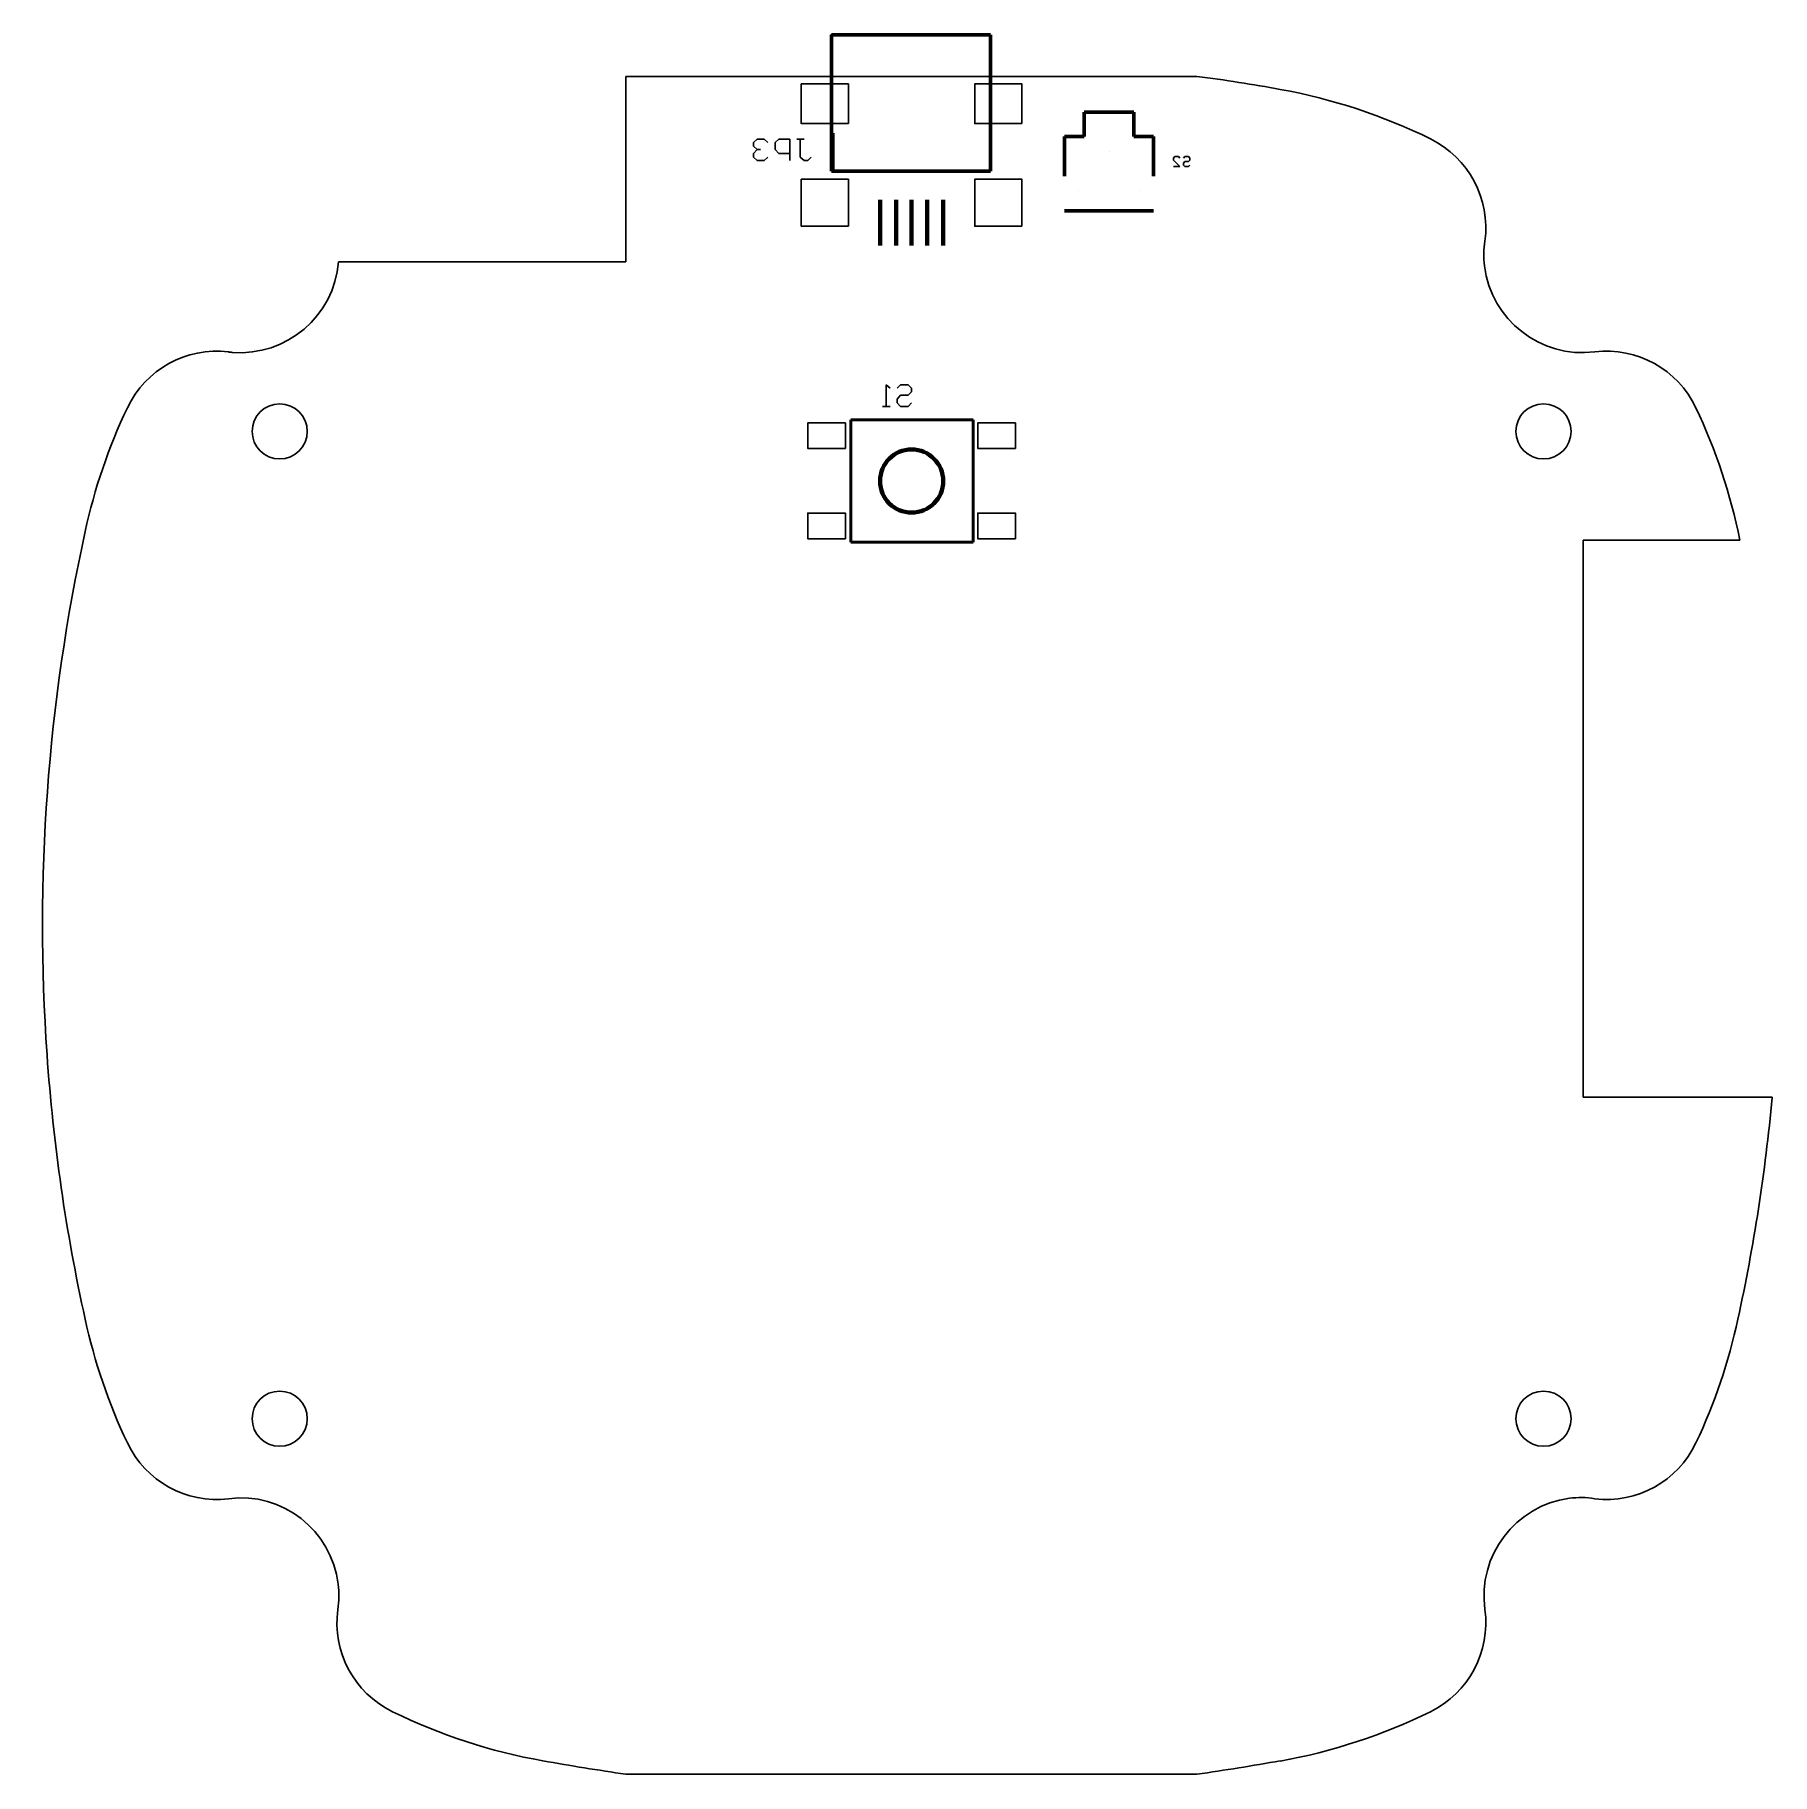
# Model space of a CAD drawing. Header units: centimetres. Extents: x 26.5 to 114.6, y -45.6 to 42.5.
import ezdxf

# ---------------------------------------------------------------- set-up
doc = ezdxf.new("R2010")
doc.units = ezdxf.units.CM
doc.header["$MEASUREMENT"] = 0
doc.layers.add('layer 1', color=7, linetype='Continuous')

msp = doc.modelspace()

# ---------------------------------------------------------------- linework, layer by layer
at = {"layer": 'layer 1', "color": 3, "lineweight": 60}
for points in [[(66.905, 42.484), (66.905, 42.484), (66.981, 42.535), (66.981, 42.535)], [(66.905, 35.626), (66.905, 35.626), (66.905, 42.535), (66.905, 42.535)], [(66.905, 42.535), (66.905, 42.535), (74.959, 42.535), (74.959, 42.535)], [(66.905, 40.173), (66.905, 40.173), (66.905, 42.484), (66.905, 42.484)], [(66.981, 42.535), (66.981, 42.535), (74.959, 42.535), (74.959, 42.535)], [(68.506, 42.535), (68.506, 42.535), (74.959, 42.535), (74.959, 42.535)], [(74.959, 40.122), (74.959, 40.122), (74.959, 42.535), (74.959, 42.535)], [(74.959, 35.626), (74.959, 35.626), (74.959, 42.535), (74.959, 42.535)], [(79.71, 38.37), (79.71, 38.37), (79.71, 38.623), (79.71, 38.623)], [(79.71, 38.623), (79.71, 38.623), (82.225, 38.623), (82.225, 38.623)], [(79.71, 37.379), (79.71, 37.379), (79.71, 38.37), (79.71, 38.37)], [(82.225, 38.37), (82.225, 38.37), (82.225, 38.623), (82.225, 38.623)], [(82.225, 37.379), (82.225, 37.379), (82.225, 38.37), (82.225, 38.37)], [(66.981, 35.626), (66.981, 35.626), (66.981, 37.557), (66.981, 37.557)], [(74.959, 35.626), (74.959, 35.626), (74.959, 37.557), (74.959, 37.557)], [(78.719, 35.372), (78.719, 35.372), (78.719, 37.379), (78.719, 37.379)], [(78.719, 37.379), (78.719, 37.379), (79.71, 37.379), (79.71, 37.379)], [(82.225, 37.379), (82.225, 37.379), (83.216, 37.379), (83.216, 37.379)], [(83.216, 35.372), (83.216, 35.372), (83.216, 37.379), (83.216, 37.379)], [(66.905, 35.626), (66.905, 35.626), (74.959, 35.626), (74.959, 35.626)], [(66.981, 35.626), (66.981, 35.626), (74.959, 35.626), (74.959, 35.626)], [(78.719, 33.62), (78.719, 33.62), (80.98, 33.62), (80.98, 33.62)], [(80.98, 33.62), (80.98, 33.62), (83.216, 33.62), (83.216, 33.62)]]:
    msp.add_open_spline(points, degree=3, dxfattribs=at)
at = {"layer": 'layer 1', "color": 3, "lineweight": 30}
for points in [[(56.489, 31.029), (56.489, 31.029), (56.489, 40.427), (56.489, 40.427)], [(56.489, 40.427), (56.489, 40.427), (85.426, 40.427), (85.426, 40.427)], [(85.426, 40.427), (86.847, 40.247), (88.25, 40.023), (89.648, 39.771)], [(89.648, 39.771), (92.285, 39.285), (94.851, 38.443), (97.264, 37.259)], [(63.145, 37.252), (63.145, 37.252), (62.967, 37.074), (62.967, 37.074)], [(62.967, 37.074), (62.967, 37.074), (62.967, 36.896), (62.967, 36.896)], [(63.501, 37.252), (63.501, 37.252), (63.145, 37.252), (63.145, 37.252)], [(63.679, 37.074), (63.679, 37.074), (63.501, 37.252), (63.501, 37.252)], [(64.238, 37.252), (64.238, 37.252), (64.06, 37.074), (64.06, 37.074)], [(64.06, 37.074), (64.06, 37.074), (64.06, 36.719), (64.06, 36.719)], [(64.797, 37.252), (64.797, 37.252), (64.238, 37.252), (64.238, 37.252)], [(64.797, 36.16), (64.797, 36.16), (64.797, 37.252), (64.797, 37.252)], [(65.152, 37.252), (65.152, 37.252), (65.533, 37.252), (65.533, 37.252)], [(65.533, 37.252), (65.533, 37.252), (65.33, 37.252), (65.33, 37.252)], [(65.33, 37.252), (65.33, 37.252), (65.33, 36.338), (65.33, 36.338)], [(97.264, 37.259), (99.193, 36.3), (100.303, 34.221), (100.015, 32.087)], [(62.967, 36.896), (62.967, 36.896), (62.967, 36.896), (62.967, 36.896)], [(62.967, 36.896), (62.967, 36.896), (62.967, 36.896), (62.967, 36.896)], [(62.967, 36.896), (62.967, 36.896), (62.967, 36.896), (62.967, 36.896)], [(62.967, 36.896), (62.967, 36.896), (63.145, 36.719), (63.145, 36.719)], [(63.145, 36.719), (63.145, 36.719), (62.967, 36.515), (62.967, 36.515)], [(62.967, 36.515), (62.967, 36.515), (62.967, 36.338), (62.967, 36.338)], [(62.967, 36.338), (62.967, 36.338), (63.145, 36.16), (63.145, 36.16)], [(63.145, 36.719), (63.145, 36.719), (63.323, 36.719), (63.323, 36.719)], [(63.323, 36.719), (63.323, 36.719), (63.145, 36.719), (63.145, 36.719)], [(63.145, 36.16), (63.145, 36.16), (63.501, 36.16), (63.501, 36.16)], [(63.501, 36.16), (63.501, 36.16), (63.679, 36.338), (63.679, 36.338)], [(64.06, 36.719), (64.06, 36.719), (64.238, 36.515), (64.238, 36.515)], [(64.238, 36.515), (64.238, 36.515), (64.797, 36.515), (64.797, 36.515)], [(65.33, 36.338), (65.33, 36.338), (65.533, 36.16), (65.533, 36.16)], [(65.533, 36.16), (65.533, 36.16), (65.711, 36.16), (65.711, 36.16)], [(65.711, 36.16), (65.711, 36.16), (65.889, 36.338), (65.889, 36.338)], [(41.94, 31.029), (42.355, 31.029), (56.489, 31.029), (56.489, 31.029)], [(31.239, 23.646), (32.158, 25.594), (34.223, 26.731), (36.361, 26.472)], [(105.58, 26.472), (107.718, 26.731), (109.782, 25.594), (110.702, 23.646)], [(69.675, 23.714), (69.675, 23.714), (69.675, 24.807), (69.675, 24.807)], [(69.675, 24.807), (69.675, 24.807), (69.675, 24.807), (69.675, 24.807)], [(69.675, 24.807), (69.675, 24.807), (69.878, 24.629), (69.878, 24.629)], [(70.233, 24.629), (70.233, 24.629), (70.411, 24.807), (70.411, 24.807)], [(70.411, 24.807), (70.411, 24.807), (70.792, 24.807), (70.792, 24.807)], [(70.792, 24.807), (70.792, 24.807), (70.97, 24.629), (70.97, 24.629)], [(70.411, 24.273), (70.411, 24.273), (70.233, 24.07), (70.233, 24.07)], [(70.233, 24.07), (70.233, 24.07), (70.233, 23.892), (70.233, 23.892)], [(70.233, 23.892), (70.233, 23.892), (70.411, 23.714), (70.411, 23.714)], [(70.792, 24.273), (70.792, 24.273), (70.411, 24.273), (70.411, 24.273)], [(70.97, 24.451), (70.97, 24.451), (70.792, 24.273), (70.792, 24.273)], [(70.792, 23.714), (70.792, 23.714), (70.97, 23.892), (70.97, 23.892)], [(70.97, 24.629), (70.97, 24.629), (70.97, 24.451), (70.97, 24.451)], [(29.101, 17.372), (29.571, 19.538), (30.289, 21.643), (31.239, 23.646)], [(69.878, 23.714), (69.878, 23.714), (69.497, 23.714), (69.497, 23.714)], [(69.497, 23.714), (69.497, 23.714), (69.675, 23.714), (69.675, 23.714)], [(70.411, 23.714), (70.411, 23.714), (70.792, 23.714), (70.792, 23.714)], [(110.702, 23.646), (111.716, 21.508), (112.465, 19.254), (112.931, 16.933)], [(27.171, -9.13), (26.55, -0.252), (27.193, 8.67), (29.101, 17.372)], [(104.989, -11.285), (104.989, -11.285), (104.989, 16.933), (104.989, 16.933)], [(104.989, 16.933), (104.989, 16.933), (112.931, 16.933), (112.931, 16.933)], [(29.101, -22.518), (28.124, -18.105), (27.485, -13.632), (27.171, -9.13)], [(104.989, -11.285), (104.989, -11.285), (114.249, -11.285), (114.569, -11.285)], [(31.239, -28.793), (30.289, -26.79), (29.571, -24.684), (29.101, -22.518)], [(112.833, -22.515), (112.369, -24.684), (111.652, -26.79), (110.702, -28.793)], [(36.361, -31.618), (34.223, -31.878), (32.158, -30.741), (31.239, -28.793)], [(110.702, -28.793), (109.782, -30.741), (107.718, -31.878), (105.58, -31.618)], [(44.677, -42.406), (42.722, -41.447), (41.612, -39.368), (41.9, -37.234)], [(100.015, -37.234), (100.303, -39.368), (99.193, -41.447), (97.264, -42.406)], [(52.293, -44.892), (49.656, -44.431), (47.09, -43.589), (44.677, -42.406)], [(97.264, -42.406), (94.851, -43.589), (92.285, -44.431), (89.64, -44.909)], [(56.489, -45.573), (55.103, -45.37), (53.695, -45.145), (52.293, -44.892)], [(89.648, -44.892), (88.245, -45.145), (86.837, -45.37), (85.426, -45.573)], [(56.489, -45.573), (56.489, -45.573), (85.426, -45.573), (85.426, -45.573)]]:
    msp.add_open_spline(points, degree=3, dxfattribs=at)
at = {"layer": 'layer 1', "color": 3}
for points in [[(67.769, 38.039), (67.769, 38.039), (67.769, 40.046), (67.769, 40.046), (67.769, 40.046), (67.769, 40.046), (65.381, 40.046), (65.381, 40.046), (65.381, 40.046), (65.381, 40.046), (65.381, 38.039), (65.381, 38.039), (65.381, 38.039), (65.381, 38.039), (67.769, 38.039), (67.769, 38.039)], [(76.56, 38.039), (76.56, 38.039), (76.56, 40.046), (76.56, 40.046), (76.56, 40.046), (76.56, 40.046), (74.171, 40.046), (74.171, 40.046), (74.171, 40.046), (74.171, 40.046), (74.171, 38.039), (74.171, 38.039), (74.171, 38.039), (74.171, 38.039), (76.56, 38.039), (76.56, 38.039)], [(67.769, 32.833), (67.769, 32.833), (67.769, 35.22), (67.769, 35.22), (67.769, 35.22), (67.769, 35.22), (65.381, 35.22), (65.381, 35.22), (65.381, 35.22), (65.381, 35.22), (65.381, 32.833), (65.381, 32.833), (65.381, 32.833), (65.381, 32.833), (67.769, 32.833), (67.769, 32.833)], [(76.56, 32.833), (76.56, 32.833), (76.56, 35.22), (76.56, 35.22), (76.56, 35.22), (76.56, 35.22), (74.171, 35.22), (74.171, 35.22), (74.171, 35.22), (74.171, 35.22), (74.171, 32.833), (74.171, 32.833), (74.171, 32.833), (74.171, 32.833), (76.56, 32.833), (76.56, 32.833)], [(67.617, 21.581), (67.617, 21.581), (67.617, 22.876), (67.617, 22.876), (67.617, 22.876), (67.617, 22.876), (65.711, 22.876), (65.711, 22.876), (65.711, 22.876), (65.711, 22.876), (65.711, 21.581), (65.711, 21.581), (65.711, 21.581), (65.711, 21.581), (67.617, 21.581), (67.617, 21.581)], [(76.229, 21.581), (76.229, 21.581), (76.229, 22.876), (76.229, 22.876), (76.229, 22.876), (76.229, 22.876), (74.324, 22.876), (74.324, 22.876), (74.324, 22.876), (74.324, 22.876), (74.324, 21.581), (74.324, 21.581), (74.324, 21.581), (74.324, 21.581), (76.229, 21.581), (76.229, 21.581)], [(67.617, 17.009), (67.617, 17.009), (67.617, 18.305), (67.617, 18.305), (67.617, 18.305), (67.617, 18.305), (65.711, 18.305), (65.711, 18.305), (65.711, 18.305), (65.711, 18.305), (65.711, 17.009), (65.711, 17.009), (65.711, 17.009), (65.711, 17.009), (67.617, 17.009), (67.617, 17.009)], [(76.229, 17.009), (76.229, 17.009), (76.229, 18.305), (76.229, 18.305), (76.229, 18.305), (76.229, 18.305), (74.324, 18.305), (74.324, 18.305), (74.324, 18.305), (74.324, 18.305), (74.324, 17.009), (74.324, 17.009), (74.324, 17.009), (74.324, 17.009), (76.229, 17.009), (76.229, 17.009)]]:
    msp.add_open_spline(points, degree=3, knots=[0, 0, 0, 0, 0.2, 0.2, 0.2, 0.2, 0.4, 0.4, 0.4, 0.4, 0.6, 0.6, 0.6, 0.6, 1, 1, 1, 1], dxfattribs=at)
at = {"layer": 'layer 1', "color": 3, "lineweight": 211}
for points in [[(80.98, 36.617), (80.98, 36.617), (80.98, 36.617), (80.98, 36.617)], [(80.98, 36.617), (80.98, 36.617), (80.98, 36.617), (80.98, 36.617)], [(79.43, 34.636), (79.43, 34.636), (79.43, 34.636), (79.43, 34.636)], [(79.43, 34.636), (79.43, 34.636), (79.43, 34.636), (79.43, 34.636)], [(82.53, 34.636), (82.53, 34.636), (82.53, 34.636), (82.53, 34.636)], [(82.53, 34.636), (82.53, 34.636), (82.53, 34.636), (82.53, 34.636)]]:
    msp.add_open_spline(points, degree=3, dxfattribs=at)
at = {"layer": 'layer 1', "color": 3, "lineweight": 25}
for points in [[(84.232, 36.287), (84.232, 36.287), (84.308, 36.363), (84.308, 36.363)], [(84.232, 36.185), (84.232, 36.185), (84.232, 36.287), (84.232, 36.287)], [(84.562, 35.855), (84.562, 35.855), (84.232, 36.185), (84.232, 36.185)], [(84.308, 36.363), (84.308, 36.363), (84.486, 36.363), (84.486, 36.363)], [(84.486, 36.363), (84.486, 36.363), (84.562, 36.287), (84.562, 36.287)], [(84.74, 36.287), (84.74, 36.287), (84.817, 36.363), (84.817, 36.363)], [(84.817, 36.363), (84.817, 36.363), (84.994, 36.363), (84.994, 36.363)], [(84.994, 36.363), (84.994, 36.363), (85.071, 36.287), (85.071, 36.287)], [(85.071, 36.185), (85.071, 36.185), (84.994, 36.109), (84.994, 36.109)], [(85.071, 36.287), (85.071, 36.287), (85.071, 36.185), (85.071, 36.185)], [(84.232, 35.855), (84.232, 35.855), (84.562, 35.855), (84.562, 35.855)], [(84.817, 36.109), (84.817, 36.109), (84.74, 36.033), (84.74, 36.033)], [(84.74, 36.033), (84.74, 36.033), (84.74, 35.931), (84.74, 35.931)], [(84.74, 35.931), (84.74, 35.931), (84.817, 35.855), (84.817, 35.855)], [(84.994, 36.109), (84.994, 36.109), (84.817, 36.109), (84.817, 36.109)], [(84.817, 35.855), (84.817, 35.855), (84.994, 35.855), (84.994, 35.855)], [(84.994, 35.855), (84.994, 35.855), (85.071, 35.931), (85.071, 35.931)]]:
    msp.add_open_spline(points, degree=3, dxfattribs=at)
at = {"layer": 'layer 1', "color": 3, "lineweight": 106}
for points in [[(69.37, 31.867), (69.37, 31.867), (69.37, 34.179), (69.37, 34.179)], [(70.183, 31.867), (70.183, 31.867), (70.183, 34.179), (70.183, 34.179)], [(70.97, 31.867), (70.97, 31.867), (70.97, 34.179), (70.97, 34.179)], [(71.758, 31.867), (71.758, 31.867), (71.758, 34.179), (71.758, 34.179)], [(72.571, 31.867), (72.571, 31.867), (72.571, 34.179), (72.571, 34.179)]]:
    msp.add_open_spline(points, degree=3, dxfattribs=at)
at = {"layer": 'layer 1', "color": 3, "lineweight": 30}
for points, knots in [([(105.58, 26.472), (102.823, 26.135), (100.328, 28.089), (99.995, 30.832), (99.995, 30.832), (99.944, 31.255), (99.946, 31.683), (100.015, 32.087)], [0, 0, 0, 0, 0.333333, 0.333333, 0.333333, 0.333333, 1, 1, 1, 1]), ([(41.94, 31.029), (41.716, 28.279), (39.307, 26.229), (36.554, 26.448), (36.554, 26.448), (36.485, 26.453), (36.417, 26.46), (36.361, 26.472)], [0.0003713, 0.0003713, 0.0003713, 0.0003713, 0.3333333, 0.3333333, 0.3333333, 0.3333333, 1, 1, 1, 1]), ([(40.356, 22.445), (40.356, 23.216), (39.73, 23.841), (38.959, 23.841), (38.959, 23.841), (38.187, 23.841), (37.561, 23.216), (37.561, 22.445), (37.561, 22.445), (37.561, 21.673), (38.187, 21.048), (38.959, 21.048), (38.959, 21.048), (39.73, 21.048), (40.356, 21.673), (40.356, 22.445)], [0, 0, 0, 0, 0.2, 0.2, 0.2, 0.2, 0.4, 0.4, 0.4, 0.4, 0.6, 0.6, 0.6, 0.6, 1, 1, 1, 1]), ([(104.379, 22.445), (104.379, 23.216), (103.754, 23.841), (102.982, 23.841), (102.982, 23.841), (102.21, 23.841), (101.584, 23.216), (101.584, 22.445), (101.584, 22.445), (101.584, 21.673), (102.21, 21.048), (102.982, 21.048), (102.982, 21.048), (103.754, 21.048), (104.379, 21.673), (104.379, 22.445)], [0, 0, 0, 0, 0.2, 0.2, 0.2, 0.2, 0.4, 0.4, 0.4, 0.4, 0.6, 0.6, 0.6, 0.6, 1, 1, 1, 1]), ([(114.569, -11.285), (114.568, -11.289), (114.568, -11.293), (114.568, -11.297), (114.216, -15.068), (113.637, -18.814), (112.833, -22.515)], [-0.001076, -0.001076, -0.001076, -0.001076, 0, 0, 0, 1, 1, 1, 1]), ([(40.356, -27.565), (40.356, -26.794), (39.73, -26.168), (38.959, -26.168), (38.959, -26.168), (38.187, -26.168), (37.561, -26.794), (37.561, -27.565), (37.561, -27.565), (37.561, -28.337), (38.187, -28.962), (38.959, -28.962), (38.959, -28.962), (39.73, -28.962), (40.356, -28.337), (40.356, -27.565)], [0, 0, 0, 0, 0.2, 0.2, 0.2, 0.2, 0.4, 0.4, 0.4, 0.4, 0.6, 0.6, 0.6, 0.6, 1, 1, 1, 1]), ([(104.379, -27.565), (104.379, -26.794), (103.754, -26.168), (102.982, -26.168), (102.982, -26.168), (102.21, -26.168), (101.584, -26.794), (101.584, -27.565), (101.584, -27.565), (101.584, -28.337), (102.21, -28.962), (102.982, -28.962), (102.982, -28.962), (103.754, -28.962), (104.379, -28.337), (104.379, -27.565)], [0, 0, 0, 0, 0.2, 0.2, 0.2, 0.2, 0.4, 0.4, 0.4, 0.4, 0.6, 0.6, 0.6, 0.6, 1, 1, 1, 1]), ([(36.361, -31.618), (39.092, -31.256), (41.587, -33.21), (41.92, -35.953), (41.92, -35.953), (41.971, -36.376), (41.969, -36.803), (41.9, -37.234)], [0, 0, 0, 0, 0.333333, 0.333333, 0.333333, 0.333333, 1, 1, 1, 1]), ([(100.015, -37.234), (99.634, -34.487), (101.555, -31.967), (104.294, -31.598), (104.294, -31.598), (104.716, -31.541), (105.144, -31.538), (105.58, -31.618)], [0, 0, 0, 0, 0.333333, 0.333333, 0.333333, 0.333333, 1, 1, 1, 1])]:
    msp.add_open_spline(points, degree=3, knots=knots, dxfattribs=at)
at = {"layer": 'layer 1', "color": 3, "lineweight": 50}
for points in [[(67.896, 16.831), (67.896, 16.831), (67.896, 23.029), (67.896, 23.029)], [(67.896, 23.029), (67.896, 23.029), (74.095, 23.029), (74.095, 23.029)], [(74.095, 16.831), (74.095, 16.831), (74.095, 23.029), (74.095, 23.029)], [(67.896, 16.831), (67.896, 16.831), (74.095, 16.831), (74.095, 16.831)]]:
    msp.add_open_spline(points, degree=3, dxfattribs=at)
at = {"layer": 'layer 1', "color": 3, "lineweight": 70}
msp.add_open_spline([(72.571, 19.93), (72.571, 20.814), (71.854, 21.53), (70.97, 21.53), (70.97, 21.53), (70.086, 21.53), (69.37, 20.814), (69.37, 19.93), (69.37, 19.93), (69.37, 19.046), (70.086, 18.33), (70.97, 18.33), (70.97, 18.33), (71.854, 18.33), (72.571, 19.046), (72.571, 19.93)], degree=3, knots=[0, 0, 0, 0, 0.2, 0.2, 0.2, 0.2, 0.4, 0.4, 0.4, 0.4, 0.6, 0.6, 0.6, 0.6, 1, 1, 1, 1], dxfattribs=at)

doc.saveas('drawing.dxf')
